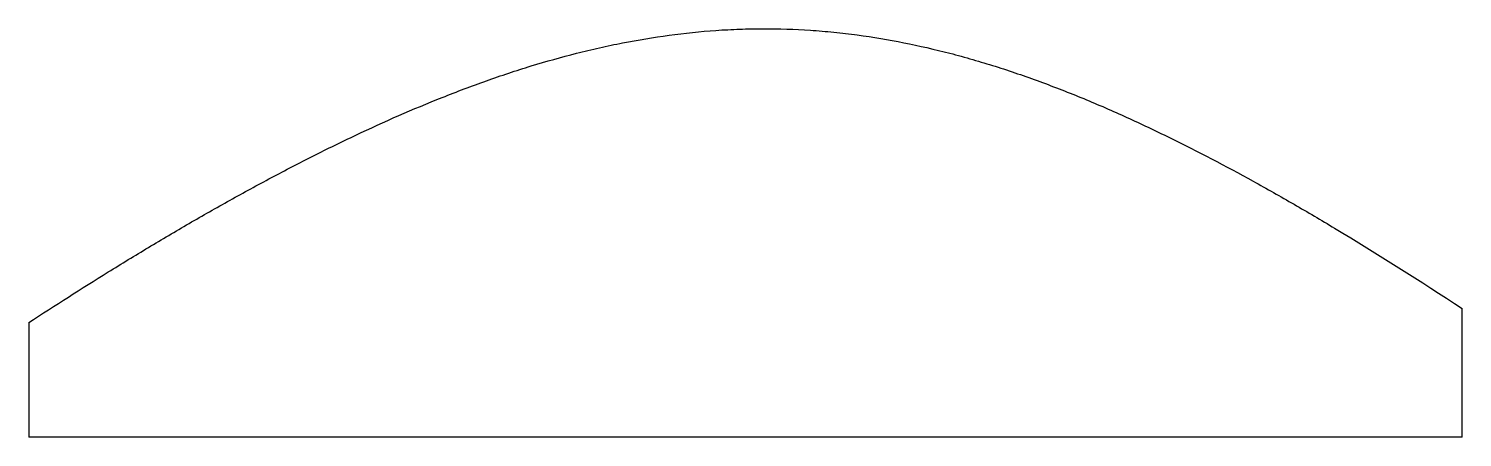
# Model space of a CAD drawing. Header units: millimetres. Extents: x -625 to 625, y -50 to 306.
import ezdxf

# ---------------------------------------------------------------- set-up
doc = ezdxf.new("R2010")
doc.units = ezdxf.units.MM

msp = doc.modelspace()

# ---------------------------------------------------------------- linework, layer by layer
at = {"color": 7, "linetype": 'Continuous', "lineweight": 25}
for p, q in [((-625, 50), (-625, -50)), ((625, -50), (625, 62.3)), ((625, -50), (-625, -50))]:
    msp.add_line(p, q, dxfattribs=at)
msp.add_open_spline([(-625, 50), (-602, 65), (-578.9, 79.7), (-544, 101.4), (-532.3, 108.5), (-508.8, 122.6), (-497, 129.6), (-473.3, 143.4), (-461.4, 150.1), (-437.4, 163.5), (-425.4, 170), (-407.2, 179.7), (-401.1, 182.9), (-388.9, 189.2), (-382.8, 192.3), (-364.5, 201.6), (-352.2, 207.6), (-315, 225.2), (-289.9, 236.2), (-258, 248.9), (-251.6, 251.4), (-238.8, 256.2), (-232.3, 258.6), (-213, 265.4), (-200, 269.8), (-173.8, 277.8), (-160.6, 281.5), (-140.7, 286.6), (-134, 288.2), (-120.6, 291.2), (-113.9, 292.6), (-80.2, 299.2), (-53.1, 302.9), (-22.3, 305.1), (-18.8, 305.3), (-12, 305.6), (-8.5, 305.8), (1.8, 306.2), (8.6, 306.3), (29.2, 306.3), (42.9, 305.9), (63.4, 304.5), (70.2, 303.9), (80.5, 302.9), (83.9, 302.5), (90.7, 301.7), (94.1, 301.3), (111.1, 299), (124.7, 296.8), (151.5, 291.4), (164.9, 288.3), (184.8, 283.2), (191.5, 281.3), (204.7, 277.5), (211.2, 275.6), (230.8, 269.4), (243.8, 264.9), (269.5, 255.5), (282.2, 250.5), (307.5, 240.1), (320.1, 234.6), (345, 223.3), (357.4, 217.4), (394.4, 199.3), (418.6, 186.6), (454.5, 166.8), (466.4, 160), (490.1, 146.4), (501.9, 139.4), (551.3, 109.8), (588.3, 86.3), (625, 62.3)], degree=3, knots=[0, 0, 0, 0, 0.0625, 0.0625, 0.09375, 0.09375, 0.125, 0.125, 0.15625, 0.15625, 0.1875, 0.1875, 0.203125, 0.203125, 0.21875, 0.21875, 0.25, 0.25, 0.3125, 0.3125, 0.328125, 0.328125, 0.34375, 0.34375, 0.375, 0.375, 0.40625, 0.40625, 0.421875, 0.421875, 0.4375, 0.4375, 0.5, 0.5, 0.507813, 0.507813, 0.515625, 0.515625, 0.53125, 0.53125, 0.5625, 0.5625, 0.578125, 0.578125, 0.585938, 0.585938, 0.59375, 0.59375, 0.625, 0.625, 0.65625, 0.65625, 0.671875, 0.671875, 0.6875, 0.6875, 0.71875, 0.71875, 0.75, 0.75, 0.78125, 0.78125, 0.8125, 0.8125, 0.875, 0.875, 0.90625, 0.90625, 0.9375, 0.9375, 1.037579, 1.037579, 1.037579, 1.037579], dxfattribs=at)

doc.saveas('drawing.dxf')
